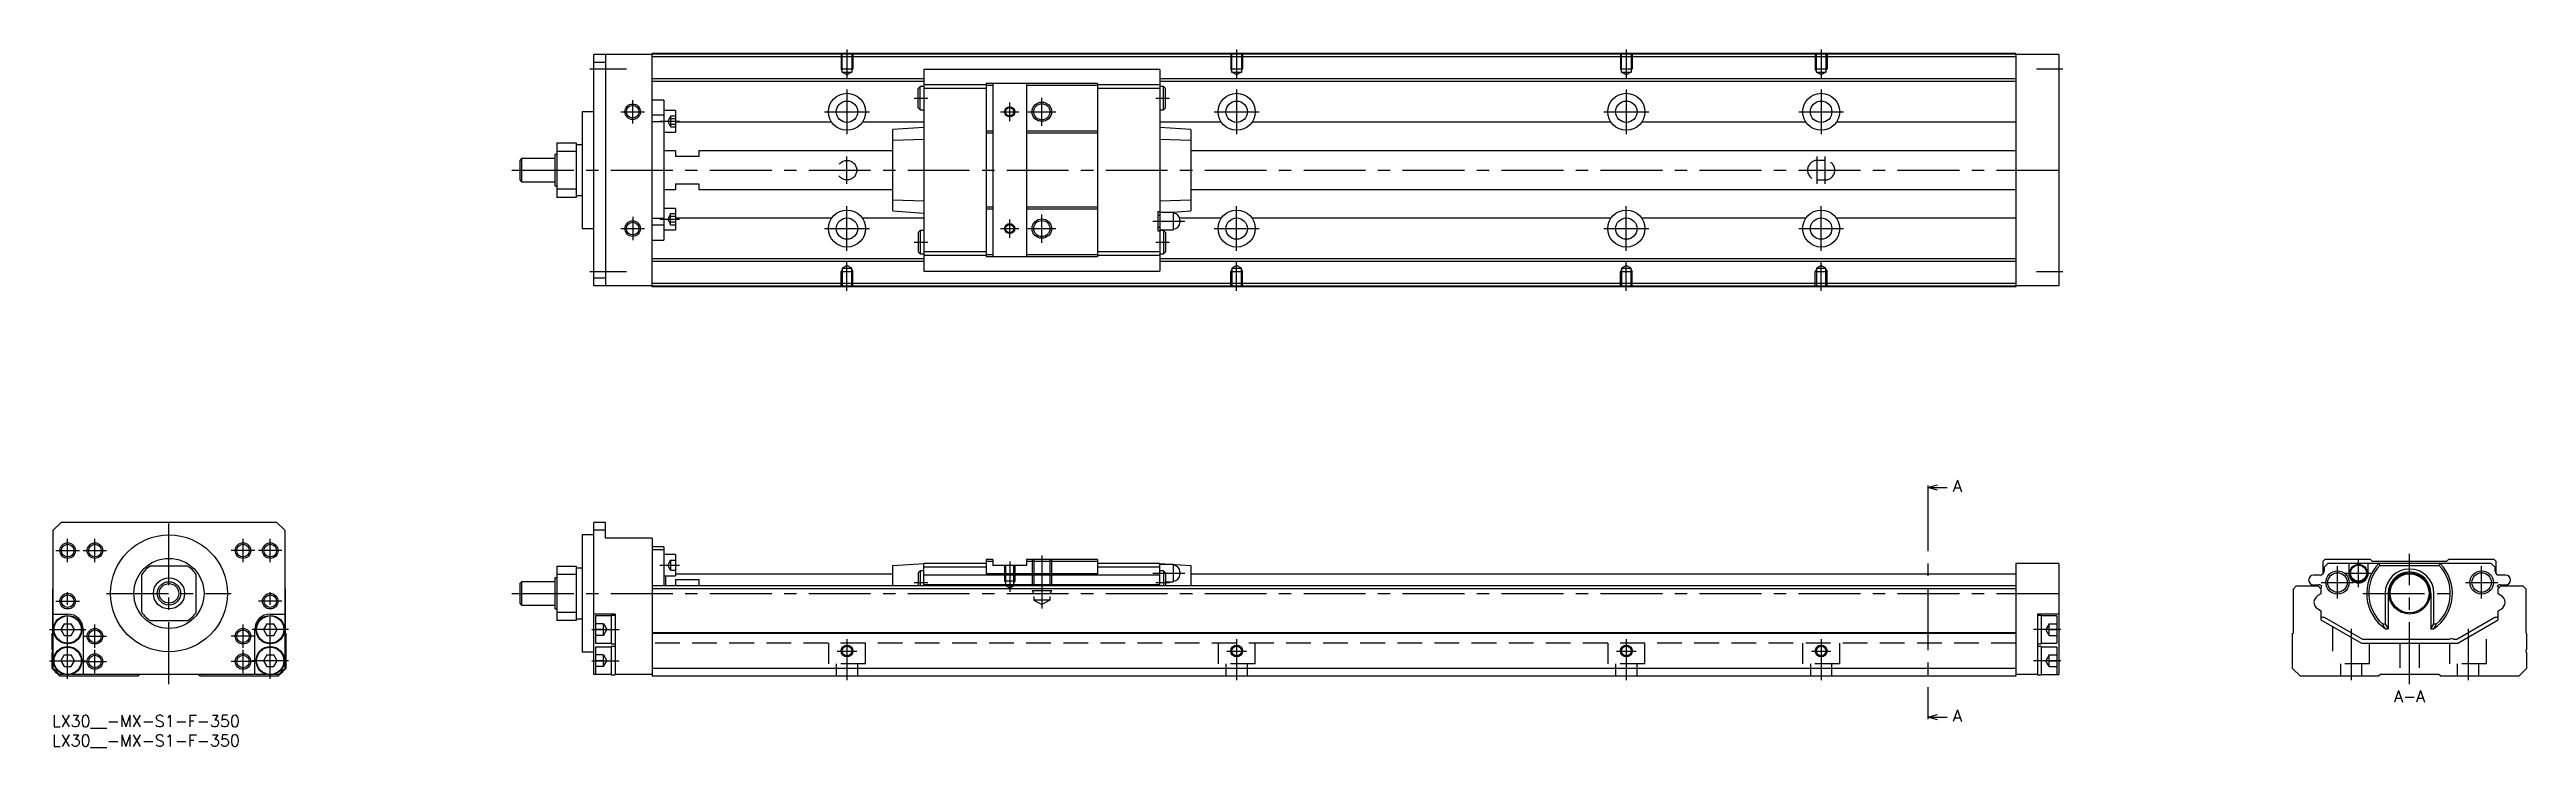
# Model space of a CAD drawing. Extents: x -1 to 635, y -8 to 171.
import ezdxf

# ---------------------------------------------------------------- set-up
doc = ezdxf.new("R2010")
doc.units = 0
doc.header["$LTSCALE"] = 0.5
doc.linetypes.add('CENTER', pattern=[50.8, 31.75, -6.35, 6.35, -6.35])
doc.linetypes.add('DASHED', pattern=[19.05, 12.7, -6.35])
for name, color, linetype in [('MSM_CENTER', 1, 'CENTER'), ('MSM_CONTINUOUS', 7, 'CONTINUOUS'), ('MSM_DASHED', 4, 'DASHED'), ('MSM_NARROW', 5, 'CONTINUOUS'), ('MSM_PART_NUMBER', 7, 'CONTINUOUS')]:
    doc.layers.add(name, color=color, linetype=linetype)
doc.styles.get("Standard").update_dxf_attribs({"font": 'txt.shx', "height": 3, "bigfont": 'bigfont.shx'})

# ---------------------------------------------------------------- blocks, each defined once
blk = doc.blocks.new('*U3')
at = {"layer": 'MSM_PART_NUMBER'}
blk.add_text('LX30__-MX-S1-F-350', height=3, dxfattribs=at).set_placement((0, -3))
blk = doc.blocks.new('*U4')
at = {"layer": 'MSM_PART_NUMBER'}
blk.add_text('LX30__-MX-S1-F-350', height=3, dxfattribs=at).set_placement((0, -8))

msp = doc.modelspace()

# ---------------------------------------------------------------- linework, layer by layer
at = {"layer": 'MSM_CENTER'}
for p, q in [((138, 166), (147.4, 166)), ((204, 171), (204, 163.49)), ((304, 171), (304, 163.49)), ((404, 171), (404, 163.49)), ((454, 171), (454, 163.49)), ((509.25, 166), (516, 166)), ((204, 160.75), (204, 149.25)), ((304, 160.75), (304, 149.25)), ((404, 160.75), (404, 149.25)), ((454, 160.75), (454, 149.25)), ((146, 155), (152, 155)), ((149, 152), (149, 158)), ((198.25, 155), (209.75, 155)), ((221.25, 158.5), (224.75, 158.5)), ((243.39, 155), (248.11, 155)), ((245.75, 152.63), (245.75, 157.36)), ((250.38, 155), (257.62, 155)), ((254, 151.37), (254, 158.62)), ((283.25, 158.5), (286.75, 158.5)), ((298.25, 155), (309.75, 155)), ((398.25, 155), (409.75, 155)), ((448.25, 155), (459.75, 155)), ((156, 152.55), (161, 152.55)), ((118, 140), (517, 140)), ((204, 136.5), (204, 143.5)), ((453, 136.5), (453, 143.5)), ((455, 136.5), (455, 143.5)), ((149, 128), (149, 122)), ((156, 127.44), (161, 127.44)), ((204, 119.25), (204, 130.75)), ((245.75, 122.63), (245.75, 127.36)), ((254, 121.37), (254, 128.62)), ((304, 119.25), (304, 130.75)), ((404, 119.25), (404, 130.75)), ((454, 119.25), (454, 130.75)), ((146, 125), (152, 125)), ((198.25, 125), (209.75, 125)), ((221.25, 121.5), (224.75, 121.5)), ((243.39, 125), (248.11, 125)), ((250.38, 125), (257.62, 125)), ((282.46, 126.9), (290.74, 126.9)), ((283.25, 121.5), (286.75, 121.5)), ((298.25, 125), (309.75, 125)), ((398.25, 125), (409.75, 125)), ((448.25, 125), (459.75, 125)), ((204, 109), (204, 116.51)), ((304, 109), (304, 116.51)), ((404, 109), (404, 116.51)), ((454, 109), (454, 116.51)), ((138, 114), (147.4, 114)), ((509.25, 114), (516, 114)), ((481.37, 58), (481.37, 0)), ((30, 8), (30, 51.5)), ((4, 39.3), (4, 45.3)), ((11, 39.3), (11, 45.3)), ((49, 39.3), (49, 45.3)), ((56, 39.3), (56, 45.3)), ((1, 42.3), (7, 42.3)), ((8, 42.3), (14, 42.3)), ((52, 42.3), (46, 42.3)), ((59, 42.3), (53, 42.3)), ((156, 38.55), (161, 38.55)), ((245.75, 39.5), (245.75, 31.69)), ((254, 41), (254, 27.41)), ((586.5, 29.95), (586.5, 38.25)), ((591.9, 32.88), (591.9, 40.12)), ((605, 8), (605, 41.5)), ((623.5, 29.95), (623.5, 38.25)), ((4, 9.35), (4, 32.3)), ((56, 9.35), (56, 32.3)), ((221.25, 34.1), (224.75, 34.1)), ((282.46, 36.5), (290.74, 36.5)), ((283.25, 34.1), (286.75, 34.1)), ((582.35, 34.1), (590.65, 34.1)), ((588.27, 36.5), (595.52, 36.5)), ((619.35, 34.1), (627.65, 34.1)), ((1, 29.3), (7, 29.3)), ((14, 31.3), (46, 31.3)), ((59, 29.3), (53, 29.3)), ((118, 31.3), (517, 31.3)), ((593, 31.3), (617, 31.3)), ((-0.65, 22), (8.65, 22)), ((8, 20.3), (14, 20.3)), ((11, 17.3), (11, 23.3)), ((52, 20.3), (46, 20.3)), ((49, 17.3), (49, 23.3)), ((60.65, 22), (51.35, 22)), ((138.5, 22), (145.5, 22)), ((204, 19.5), (204, 9)), ((304, 19.5), (304, 9)), ((404, 19.5), (404, 9)), ((454, 19.5), (454, 9)), ((515.5, 22), (508.5, 22)), ((590, 22.18), (590, 9)), ((620, 22.18), (620, 9)), ((-0.65, 14), (8.65, 14)), ((8, 13.8), (14, 13.8)), ((11, 10.8), (11, 16.8)), ((52, 13.8), (46, 13.8)), ((49, 10.8), (49, 16.8)), ((60.65, 14), (51.35, 14)), ((138.5, 14), (145.5, 14)), ((201.5, 16.5), (206.5, 16.5)), ((301.5, 16.5), (306.5, 16.5)), ((401.5, 16.5), (406.5, 16.5)), ((451.5, 16.5), (456.5, 16.5)), ((515.5, 14), (508.5, 14))]:
    msp.add_line(p, q, dxfattribs=at)
at = {"layer": 'MSM_CONTINUOUS'}
for p, q in [((154, 169.7), (139, 169.7)), ((139, 110.3), (139, 169.7)), ((142, 167.7), (139, 167.7)), ((142, 169.7), (142, 110.3)), ((504, 170), (154, 170)), ((154, 110), (154, 170)), ((504, 169.8), (154, 169.8)), ((504, 169.1), (154, 169.1)), ((284.25, 165.9), (223.75, 165.9)), ((223.75, 165.9), (223.75, 114.1)), ((284.25, 165.9), (284.25, 114.1)), ((504, 170), (504, 110)), ((515, 169.7), (504, 169.7)), ((515, 169.7), (515, 110.3)), ((223.75, 163.45), (154, 163.45)), ((223.75, 162.75), (154, 162.75)), ((222.75, 161.5), (222.25, 161)), ((222.25, 156), (222.25, 161)), ((223.75, 161.5), (222.75, 161.5)), ((222.75, 155.5), (222.75, 161.5)), ((239.75, 161.95), (223.75, 161.95)), ((239.75, 160.95), (223.75, 160.95)), ((268.25, 162.25), (239.75, 162.25)), ((239.75, 162.25), (239.75, 117.75)), ((241.4, 161.75), (239.75, 161.75)), ((241.4, 162.25), (241.4, 117.75)), ((250.1, 162.25), (250.1, 117.75)), ((268.25, 161.75), (250.1, 161.75)), ((268.25, 162.25), (268.25, 117.75)), ((284.25, 161.95), (268.25, 161.95)), ((284.25, 160.95), (268.25, 160.95)), ((504, 163.45), (284.25, 163.45)), ((504, 162.75), (284.25, 162.75)), ((285.25, 161.5), (284.25, 161.5)), ((285.75, 161), (285.25, 161.5)), ((285.25, 155.5), (285.25, 161.5)), ((285.75, 156), (285.75, 161)), ((136, 155), (136, 125)), ((139, 155), (136, 155)), ((157, 158), (154, 158)), ((157, 154.13), (154, 154.13)), ((157, 158), (157, 122)), ((160, 155.3), (157, 155.3)), ((160, 155.3), (160, 149.8)), ((222.25, 156), (222.75, 155.5)), ((222.75, 155.5), (223.75, 155.5)), ((284.25, 155.5), (285.25, 155.5)), ((285.25, 155.5), (285.75, 156)), ((129.5, 147), (134.5, 147)), ((129.5, 147), (129.5, 133)), ((134.5, 147), (134.5, 133)), ((136, 146.5), (134.5, 146.5)), ((157, 152.38), (154, 152.38)), ((157, 149.8), (160, 149.8)), ((200.05, 152.36), (160, 152.36)), ((223.75, 152.36), (207.95, 152.36)), ((223.75, 151), (215.75, 150.47)), ((215.75, 129.53), (215.75, 150.47)), ((223.75, 147.86), (215.75, 147.6)), ((241.4, 150), (239.75, 150)), ((241.4, 149.5), (239.75, 149.5)), ((268.25, 150), (250.1, 150)), ((268.25, 149.5), (250.1, 149.5)), ((300.05, 152.36), (284.25, 152.36)), ((292.25, 150.47), (284.25, 151)), ((292.25, 147.6), (284.25, 147.86)), ((292.25, 150.47), (292.25, 129.53)), ((400.05, 152.36), (307.95, 152.36)), ((450.05, 152.36), (407.95, 152.36)), ((504, 152.36), (457.95, 152.36)), ((120.5, 143), (120, 142.5)), ((120, 142.5), (120, 137.5)), ((120.5, 143), (120.5, 137)), ((129, 143), (120.5, 143)), ((129, 144), (129, 136)), ((129.5, 144), (129, 144)), ((134.5, 144.82), (129.5, 144.82)), ((160, 145), (157, 145)), ((160, 145), (160, 143.5)), ((166, 143.5), (160, 143.5)), ((166, 145), (166, 143.5)), ((215.75, 145), (166, 145)), ((504, 145), (292.25, 145)), ((120, 137.5), (120.5, 137)), ((120.5, 137), (129, 137)), ((129, 136), (129.5, 136)), ((129.5, 135.18), (134.5, 135.18)), ((134.5, 133.5), (136, 133.5)), ((157, 135), (160, 135)), ((160, 136.5), (166, 136.5)), ((160, 136.5), (160, 135)), ((166, 136.5), (166, 135)), ((166, 135), (215.75, 135)), ((292.25, 135), (504, 135)), ((134.5, 133), (129.5, 133)), ((157, 127.62), (154, 127.62)), ((160, 130.19), (157, 130.19)), ((160, 130.19), (160, 124.69)), ((200.05, 127.64), (160, 127.64)), ((223.75, 127.64), (207.95, 127.64)), ((215.75, 132.4), (223.75, 132.14)), ((215.75, 129.53), (223.75, 129)), ((241.4, 130.5), (239.75, 130.5)), ((241.4, 130), (239.75, 130)), ((268.25, 130.5), (250.1, 130.5)), ((268.25, 130), (250.1, 130)), ((283.75, 129.4), (283.75, 124.4)), ((283.75, 129.4), (284.25, 129.4)), ((284.25, 128.4), (283.75, 128.4)), ((284.25, 132.14), (292.25, 132.4)), ((287.7, 129.15), (284.25, 129.15)), ((286.51, 129.15), (292.25, 129.53)), ((287.7, 129.15), (287.7, 124.65)), ((300.05, 127.64), (289.39, 127.64)), ((289.45, 127.2), (289.45, 126.6)), ((400.05, 127.64), (307.95, 127.64)), ((450.05, 127.64), (407.95, 127.64)), ((504, 127.64), (457.95, 127.64)), ((136, 125), (139, 125)), ((157, 125.87), (154, 125.87)), ((154, 122), (157, 122)), ((157, 124.69), (160, 124.69)), ((222.75, 124.5), (222.25, 124)), ((222.25, 124), (222.25, 119)), ((222.75, 124.5), (222.75, 118.5)), ((223.75, 124.5), (222.75, 124.5)), ((283.75, 125.4), (284.25, 125.4)), ((283.75, 124.4), (284.25, 124.4)), ((284.25, 124.65), (287.7, 124.65)), ((285.25, 124.5), (284.25, 124.5)), ((285.25, 124.5), (285.25, 118.5)), ((285.75, 124), (285.25, 124.5)), ((285.75, 124), (285.75, 119)), ((223.75, 117.25), (154, 117.25)), ((223.75, 116.55), (154, 116.55)), ((222.25, 119), (222.75, 118.5)), ((222.75, 118.5), (223.75, 118.5)), ((239.75, 119.05), (223.75, 119.05)), ((239.75, 118.05), (223.75, 118.05)), ((241.4, 118.25), (239.75, 118.25)), ((268.25, 117.75), (239.75, 117.75)), ((268.25, 118.25), (250.1, 118.25)), ((284.25, 119.05), (268.25, 119.05)), ((284.25, 118.05), (268.25, 118.05)), ((284.25, 118.5), (285.25, 118.5)), ((504, 117.25), (284.25, 117.25)), ((504, 116.55), (284.25, 116.55)), ((285.25, 118.5), (285.75, 119)), ((142, 112.3), (139, 112.3)), ((154, 110.3), (139, 110.3)), ((504, 110.9), (154, 110.9)), ((504, 110.2), (154, 110.2)), ((504, 110), (154, 110)), ((223.75, 114.1), (284.25, 114.1)), ((515, 110.3), (504, 110.3)), ((481.37, 58.5), (483.87, 59.17)), ((481.37, 59), (481.37, 58)), ((483.87, 57.83), (481.37, 58.5)), ((481.37, 58.5), (486.37, 58.5)), ((2.3, 49.5), (0.3, 47.5)), ((0.3, 12), (0.3, 47.5)), ((57.7, 49.5), (2.3, 49.5)), ((59.7, 47.5), (57.7, 49.5)), ((59.7, 47.5), (59.7, 12)), ((139, 46.3), (136, 46.3)), ((136, 46.3), (136, 16.3)), ((139, 10.5), (139, 49.5)), ((142, 49.5), (139, 49.5)), ((142, 47.5), (139, 47.5)), ((142, 45.5), (142, 49.5)), ((154, 45.5), (142, 45.5)), ((154, 45.5), (154, 10)), ((34.82, 38.3), (25.18, 38.3)), ((129.5, 38.3), (134.5, 38.3)), ((129.5, 38.3), (129.5, 24.3)), ((134.5, 38.3), (134.5, 24.3)), ((157, 43.3), (154, 43.3)), ((157, 42.45), (154, 42.45)), ((157, 43.3), (157, 33.2)), ((160, 41.3), (157, 41.3)), ((160, 41.3), (160, 35.8)), ((215.75, 38.5), (223.75, 39)), ((215.75, 33.2), (215.75, 38.5)), ((239.75, 39), (223.75, 39)), ((223.75, 33.2), (223.75, 39)), ((239.75, 40), (239.75, 36.29)), ((241.4, 40), (239.75, 40)), ((241.4, 39.5), (239.75, 39.5)), ((241.4, 40), (241.4, 38.5)), ((250.1, 38.5), (241.4, 38.5)), ((250.1, 40), (250.1, 38.5)), ((268.25, 40), (250.1, 40)), ((268.25, 39.5), (250.1, 39.5)), ((268.25, 40), (268.25, 36.29)), ((284.25, 39), (268.25, 39)), ((284.25, 39), (292.25, 38.5)), ((284.25, 33.2), (284.25, 39)), ((287.7, 38.75), (284.25, 38.75)), ((287.7, 38.75), (287.7, 34.25)), ((292.25, 38.5), (292.25, 33.2)), ((504, 39), (504, 10)), ((515, 39), (504, 39)), ((515, 39), (515, 10.5)), ((583.25, 40), (582.75, 39.5)), ((582.75, 39.5), (582.75, 36.29)), ((584.05, 39), (583.05, 38)), ((595, 40), (583.25, 40)), ((625.95, 39), (584.05, 39)), ((589.4, 39), (589.4, 36.5)), ((594.4, 36.5), (594.4, 39)), ((595.5, 39.5), (595, 40)), ((614.5, 39.5), (595.5, 39.5)), ((597.14, 39), (597.4, 38.5)), ((597.4, 38.5), (612.6, 38.5)), ((612.6, 38.5), (612.86, 39)), ((615, 40), (614.5, 39.5)), ((626.75, 40), (615, 40)), ((626.95, 38), (625.95, 39)), ((627.25, 39.5), (626.75, 40)), ((627.25, 36.29), (627.25, 39.5)), ((0.2, 32.5), (0.3, 32.6)), ((0.2, 21.2), (0.2, 32.5)), ((23, 26.48), (23, 36.12)), ((37, 26.48), (37, 36.12)), ((59.7, 32.6), (59.8, 32.5)), ((59.8, 32.5), (59.8, 21.2)), ((120.5, 34.3), (120, 33.8)), ((120, 33.8), (120, 28.8)), ((129, 34.3), (120.5, 34.3)), ((120.5, 34.3), (120.5, 28.3)), ((129.5, 35.3), (129, 35.3)), ((129, 35.3), (129, 27.3)), ((134.5, 36.12), (129.5, 36.12)), ((136, 37.8), (134.5, 37.8)), ((504, 33.2), (154, 33.2)), ((504, 32.5), (154, 32.5)), ((157, 35.8), (160, 35.8)), ((157.5, 33.2), (157.5, 35.8)), ((160, 36.3), (215.75, 36.3)), ((160, 34.87), (166, 34.87)), ((160, 34.87), (160, 33.2)), ((166, 34.87), (166, 33.2)), ((222.75, 37.1), (222.25, 36.6)), ((222.25, 36.6), (222.25, 33.2)), ((223.75, 37.1), (222.75, 37.1)), ((222.75, 37.1), (222.75, 33.2)), ((239.75, 38), (223.75, 38)), ((284.25, 36), (223.75, 36)), ((284.25, 33.5), (223.75, 33.5)), ((268.25, 36.29), (239.75, 36.29)), ((284.25, 38), (268.25, 38)), ((285.25, 37.1), (284.25, 37.1)), ((285.75, 36.6), (285.25, 37.1)), ((285.25, 37.1), (285.25, 33.2)), ((285.75, 36.6), (285.75, 33.2)), ((285.75, 34.25), (287.7, 34.25)), ((289.45, 36.8), (289.45, 36.2)), ((292.25, 36.3), (504, 36.3)), ((575.2, 32.5), (575.9, 33.2)), ((575.2, 21.2), (575.2, 32.5)), ((575.9, 33.2), (581.55, 33.2)), ((582.05, 36), (580.35, 36)), ((580.35, 33.5), (581.75, 33.5)), ((581.55, 33.2), (582.25, 32.5)), ((581.55, 33.2), (582.25, 32.5)), ((582.2, 32.7), (582.2, 32.55)), ((582.25, 32.5), (582.25, 31.15)), ((583.05, 38), (583.05, 37)), ((626.95, 37), (626.95, 38)), ((627.75, 32.5), (628.45, 33.2)), ((627.75, 32.5), (628.45, 33.2)), ((627.75, 32.5), (627.8, 32.55)), ((627.75, 31.15), (627.75, 32.5)), ((627.75, 31.15), (627.75, 32.5)), ((627.8, 32.55), (627.8, 32.7)), ((629.65, 36), (627.95, 36)), ((628.25, 33.5), (629.65, 33.5)), ((628.45, 33.2), (634.1, 33.2)), ((634.1, 33.2), (634.8, 32.5)), ((634.8, 32.5), (634.8, 21.2)), ((0.3, 26), (4, 26)), ((56, 26), (59.7, 26)), ((120, 28.8), (120.5, 28.3)), ((120.5, 28.3), (129, 28.3)), ((129, 27.3), (129.5, 27.3)), ((129.5, 26.48), (134.5, 26.48)), ((144.5, 26), (139, 26)), ((143.5, 25.5), (139.5, 25.5)), ((139.5, 25.5), (139.5, 18.5)), ((144.5, 25.65), (143.5, 25.65)), ((143.5, 25.65), (143.5, 18.35)), ((144.5, 26), (144.5, 10.35)), ((515, 26), (509.5, 26)), ((509.5, 26), (509.5, 10.35)), ((510.5, 25.65), (509.5, 25.65)), ((510.5, 25.65), (510.5, 18.35)), ((514.5, 25.5), (510.5, 25.5)), ((514.5, 25.5), (514.5, 18.5)), ((582.25, 31.15), (581.5, 30.72)), ((581.6, 27.22), (582.25, 26.85)), ((582.25, 26.85), (582.25, 24.5)), ((598.74, 31.3), (598.74, 23.45)), ((599.5, 31.3), (599.5, 22.2)), ((610.5, 31.3), (610.5, 22.2)), ((611.26, 23.45), (611.26, 31.3)), ((628.4, 30.78), (627.75, 31.15)), ((628.4, 30.78), (627.75, 31.15)), ((627.75, 26.85), (628.5, 27.28)), ((627.75, 26.85), (628.5, 27.28)), ((627.75, 25.45), (627.75, 26.85)), ((627.75, 24.5), (627.75, 26.85)), ((0, 21), (0.2, 21.2)), ((0, 16.9), (0, 21)), ((3.13, 23.5), (2.27, 22)), ((2.27, 22), (3.13, 20.5)), ((3.13, 23.5), (4.87, 23.5)), ((3.13, 20.5), (4.87, 20.5)), ((5.73, 22), (4.87, 23.5)), ((4.87, 20.5), (5.73, 22)), ((8, 22), (8, 10.5)), ((25.18, 24.3), (34.82, 24.3)), ((52, 10.5), (52, 22)), ((55.13, 23.5), (54.27, 22)), ((54.27, 22), (55.13, 20.5)), ((55.13, 23.5), (56.87, 23.5)), ((55.13, 20.5), (56.87, 20.5)), ((57.73, 22), (56.87, 23.5)), ((56.87, 20.5), (57.73, 22)), ((59.8, 21.2), (60, 21)), ((60, 21), (60, 12)), ((134.5, 24.3), (129.5, 24.3)), ((134.5, 24.8), (136, 24.8)), ((504, 21.2), (154, 21.2)), ((504, 21), (154, 21)), ((575, 21), (575.2, 21.2)), ((575, 12), (575, 21)), ((582.25, 24.5), (592.64, 18.5)), ((582.7, 25.16), (583.1, 25.16)), ((583.1, 25.16), (592.91, 19.5)), ((592.91, 19.5), (615.35, 19.5)), ((598.07, 23.45), (598.74, 23.45)), ((598.74, 23.45), (599.5, 22.2)), ((598.82, 22.2), (599.5, 22.2)), ((610.5, 22.2), (611.26, 23.45)), ((610.5, 22.2), (611.18, 22.2)), ((611.26, 23.45), (611.93, 23.45)), ((616.15, 19.5), (617.09, 19.5)), ((617.09, 19.5), (626.9, 25.16)), ((617.36, 18.5), (627.75, 24.5)), ((626.9, 25.16), (627.3, 25.16)), ((634.8, 21.2), (635, 21)), ((635, 21), (635, 16.9)), ((0, 12), (0, 16.1)), ((3.13, 15.5), (2.27, 14)), ((2.27, 14), (3.13, 12.5)), ((3.13, 15.5), (4.87, 15.5)), ((5.73, 14), (4.87, 15.5)), ((4.87, 12.5), (5.73, 14)), ((55.13, 15.5), (54.27, 14)), ((54.27, 14), (55.13, 12.5)), ((55.13, 15.5), (56.87, 15.5)), ((57.73, 14), (56.87, 15.5)), ((56.87, 12.5), (57.73, 14)), ((136, 16.3), (139, 16.3)), ((139.5, 18.5), (143.5, 18.5)), ((143.5, 17.5), (139.5, 17.5)), ((139.5, 17.5), (139.5, 10.5)), ((143.5, 18.35), (144.5, 18.35)), ((144.5, 17.65), (143.5, 17.65)), ((143.5, 17.65), (143.5, 10.35)), ((509.5, 18.35), (510.5, 18.35)), ((510.5, 17.65), (509.5, 17.65)), ((510.5, 18.5), (514.5, 18.5)), ((510.5, 17.65), (510.5, 10.35)), ((514.5, 17.5), (510.5, 17.5)), ((514.5, 17.5), (514.5, 10.5)), ((592.64, 18.5), (617.36, 18.5)), ((635, 16.1), (635, 12)), ((2, 10), (0, 12)), ((1.8, 10.5), (0.3, 12)), ((2.96, 10.5), (1.8, 10.5)), ((22, 10), (2, 10)), ((3.13, 12.5), (4.87, 12.5)), ((54.96, 10.5), (5.04, 10.5)), ((22.5, 10.5), (22, 10)), ((38, 10), (37.5, 10.5)), ((58, 10), (38, 10)), ((55.13, 12.5), (56.87, 12.5)), ((58.2, 10.5), (57.04, 10.5)), ((60, 12), (58, 10)), ((59.7, 12), (58.2, 10.5)), ((143.5, 10.5), (139, 10.5)), ((143.5, 10.35), (144.5, 10.35)), ((154, 10.5), (144.5, 10.5)), ((504, 12), (154, 12)), ((504, 10), (154, 10)), ((509.5, 10.5), (504, 10.5)), ((509.5, 10.35), (510.5, 10.35)), ((510.5, 10.5), (515, 10.5)), ((577, 10), (575, 12)), ((597, 10), (577, 10)), ((597.5, 10.5), (597, 10)), ((612.5, 10.5), (597.5, 10.5)), ((613, 10), (612.5, 10.5)), ((633, 10), (613, 10)), ((635, 12), (633, 10)), ((481.37, -0.5), (483.87, 0.17)), ((481.37, 0), (481.37, -1)), ((483.87, -1.17), (481.37, -0.5)), ((481.37, -0.5), (486.37, -0.5))]:
    msp.add_line(p, q, dxfattribs=at)
for centre, radius in [((204, 155), 4.75), ((304, 155), 4.75), ((404, 155), 4.75), ((454, 155), 4.75), ((149, 155), 1.62), ((204, 155), 2.75), ((245.75, 155), 1.06), ((254, 155), 2.07), ((304, 155), 2.75), ((404, 155), 2.75), ((454, 155), 2.75), ((204, 125), 4.75), ((204, 125), 2.75), ((304, 125), 4.75), ((304, 125), 2.75), ((404, 125), 4.75), ((404, 125), 2.75), ((454, 125), 4.75), ((454, 125), 2.75), ((149, 125), 1.62), ((245.75, 125), 1.06), ((254, 125), 2.07), ((30, 31.3), 15), ((4, 42.3), 1.62), ((11, 42.3), 1.62), ((30, 31.3), 9), ((49, 42.3), 1.62), ((56, 42.3), 1.62), ((591.9, 36.5), 2.25), ((591.9, 36.5), 2.05), ((30, 31.3), 4), ((30, 31.3), 3), ((30, 31.3), 2.5), ((586.5, 34.1), 3), ((586.5, 34.1), 2.5), ((605, 31.3), 5.3), ((605, 31.3), 5), ((623.5, 34.1), 3), ((623.5, 34.1), 2.5), ((4, 22), 3.65), ((4, 22), 3.5), ((4, 29.3), 1.62), ((56, 22), 3.65), ((56, 22), 3.5), ((56, 29.3), 1.62), ((11, 20.3), 1.62), ((49, 20.3), 1.62), ((4, 14), 3.65), ((4, 14), 3.5), ((11, 13.8), 1.62), ((49, 13.8), 1.62), ((56, 14), 3.65), ((56, 14), 3.5), ((204, 16.5), 1.23), ((304, 16.5), 1.23), ((404, 16.5), 1.23), ((454, 16.5), 1.23)]:
    msp.add_circle(centre, radius, dxfattribs=at)
for centre, radius, start, end in [((287.7, 127.2), 1.75, 0, 90), ((287.7, 126.6), 1.75, 270, 0), ((30, 31.3), 8.5, 124.56032, 145.43968), ((30, 31.3), 8.5, 34.56032, 55.43968), ((287.7, 36.8), 1.75, 0, 90), ((605, 31.3), 11, 135.573, 235.81959), ((605, 31.3), 10.47, 136.57129, 228.55525), ((605, 31.3), 11, 304.18041, 44.427), ((605, 31.3), 10.47, 311.44475, 43.42871), ((287.7, 36.2), 1.75, 270, 0), ((580.35, 34.75), 1.25, 90, 270), ((581.75, 32.5), 1, 41.23398, 90), ((582.05, 37), 1, 270, 0), ((582.7, 32.7), 0.5, 113.32535, 180), ((591.9, 36.5), 2.5, 180, 0), ((605, 31.3), 6.26, 0, 180), ((605, 31.3), 5.5, 0, 180), ((627.95, 37), 1, 180, 270), ((628.25, 32.5), 1, 90, 138.76602), ((627.3, 32.7), 0.5, 0, 66.67465), ((629.65, 34.75), 1.25, 270, 90), ((4, 22), 4, 0, 90), ((30, 31.3), 8.5, 214.56032, 235.43968), ((30, 31.3), 8.5, 304.56032, 325.43968), ((56, 22), 4, 90, 180), ((582.65, 28.85), 2.2, 121.45533, 176.01903), ((582.65, 29.15), 2.2, 183.98097, 241.45517), ((582.7, 25.66), 0.5, 205.84193, 270), ((627.3, 25.66), 0.5, 270, 334.15807), ((627.35, 28.85), 2.2, 3.98097, 61.45517), ((627.35, 29.15), 2.2, 301.45533, 356.01903), ((606, 27.35), 8.83, 206.14749, 215.62533), ((604, 27.35), 8.84, 324.37545, 333.85173), ((615.75, 19.2), 0.5, 36.8699, 143.1301), ((-0.3, 16.5), 0.5, 306.8699, 53.1301), ((635.3, 16.5), 0.5, 126.8699, 233.1301), ((2.3, 12.5), 2, 216.8699, 233.1301), ((57.7, 12.5), 2, 306.8699, 323.1301)]:
    msp.add_arc(centre, radius, start, end, dxfattribs=at)
at = {"layer": 'MSM_DASHED'}
for p, q in [((202.5, 170), (202.5, 166)), ((202.77, 165.53), (202.5, 166)), ((202.5, 166), (205.5, 166)), ((202.77, 165.2), (202.77, 170)), ((205.23, 170), (205.23, 165.2)), ((205.23, 165.53), (205.5, 166)), ((205.5, 170), (205.5, 166)), ((302.5, 170), (302.5, 166)), ((302.77, 165.53), (302.5, 166)), ((302.5, 166), (305.5, 166)), ((302.77, 165.2), (302.77, 170)), ((305.23, 170), (305.23, 165.2)), ((305.23, 165.53), (305.5, 166)), ((305.5, 170), (305.5, 166)), ((402.5, 170), (402.5, 166)), ((402.77, 165.53), (402.5, 166)), ((402.5, 166), (405.5, 166)), ((402.77, 165.2), (402.77, 170)), ((405.23, 170), (405.23, 165.2)), ((405.23, 165.53), (405.5, 166)), ((405.5, 170), (405.5, 166)), ((452.5, 170), (452.5, 166)), ((452.77, 165.53), (452.5, 166)), ((452.5, 166), (455.5, 166)), ((452.77, 165.2), (452.77, 170)), ((455.23, 170), (455.23, 165.2)), ((455.23, 165.53), (455.5, 166)), ((455.5, 170), (455.5, 166)), ((202.77, 165.2), (205.23, 165.2)), ((204, 164.49), (202.77, 165.2)), ((205.23, 165.2), (204, 164.49)), ((302.77, 165.2), (305.23, 165.2)), ((304, 164.49), (302.77, 165.2)), ((305.23, 165.2), (304, 164.49)), ((402.77, 165.2), (405.23, 165.2)), ((404, 164.49), (402.77, 165.2)), ((405.23, 165.2), (404, 164.49)), ((452.77, 165.2), (455.23, 165.2)), ((454, 164.49), (452.77, 165.2)), ((455.23, 165.2), (454, 164.49)), ((158.7, 153.8), (157.98, 152.55)), ((158.7, 154), (160, 154)), ((158.7, 154), (158.7, 151.11)), ((158.7, 153.28), (160, 153.28)), ((158.7, 151.3), (157.98, 152.55)), ((158.7, 151.83), (160, 151.83)), ((158.7, 151.11), (160, 151.11)), ((455, 142.5), (453, 142.5)), ((453, 137.5), (455, 137.5)), ((158.7, 128.69), (157.98, 127.44)), ((158.7, 126.19), (157.98, 127.44)), ((158.7, 128.89), (160, 128.89)), ((158.7, 126), (158.7, 128.89)), ((158.7, 128.17), (160, 128.17)), ((158.7, 126.72), (160, 126.72)), ((158.7, 126), (160, 126)), ((202.77, 114.47), (202.5, 114)), ((204, 115.51), (202.77, 114.8)), ((202.77, 114.8), (202.77, 110)), ((202.77, 114.8), (205.23, 114.8)), ((205.23, 114.8), (204, 115.51)), ((205.23, 110), (205.23, 114.8)), ((205.23, 114.47), (205.5, 114)), ((302.77, 114.47), (302.5, 114)), ((304, 115.51), (302.77, 114.8)), ((302.77, 114.8), (302.77, 110)), ((302.77, 114.8), (305.23, 114.8)), ((305.23, 114.8), (304, 115.51)), ((305.23, 110), (305.23, 114.8)), ((305.23, 114.47), (305.5, 114)), ((402.77, 114.47), (402.5, 114)), ((404, 115.51), (402.77, 114.8)), ((402.77, 114.8), (402.77, 110)), ((402.77, 114.8), (405.23, 114.8)), ((405.23, 114.8), (404, 115.51)), ((405.23, 110), (405.23, 114.8)), ((405.23, 114.47), (405.5, 114)), ((452.77, 114.47), (452.5, 114)), ((454, 115.51), (452.77, 114.8)), ((452.77, 114.8), (452.77, 110)), ((452.77, 114.8), (455.23, 114.8)), ((455.23, 114.8), (454, 115.51)), ((455.23, 110), (455.23, 114.8)), ((455.23, 114.47), (455.5, 114)), ((202.5, 110), (202.5, 114)), ((202.5, 114), (205.5, 114)), ((205.5, 110), (205.5, 114)), ((302.5, 110), (302.5, 114)), ((302.5, 114), (305.5, 114)), ((305.5, 110), (305.5, 114)), ((402.5, 110), (402.5, 114)), ((402.5, 114), (405.5, 114)), ((405.5, 110), (405.5, 114)), ((452.5, 110), (452.5, 114)), ((452.5, 114), (455.5, 114)), ((455.5, 110), (455.5, 114)), ((158.7, 39.8), (157.98, 38.55)), ((158.7, 37.3), (157.98, 38.55)), ((158.7, 39.8), (160, 39.8)), ((158.7, 39.8), (158.7, 37.3)), ((158.7, 38.55), (160, 38.55)), ((244.45, 38.5), (244.45, 34.5)), ((244.69, 38.5), (244.69, 33.3)), ((246.81, 33.3), (246.81, 38.5)), ((247.05, 38.5), (247.05, 34.5)), ((251.5, 40), (251.5, 32)), ((251.93, 40), (251.93, 29.6)), ((256.07, 40), (256.07, 29.6)), ((256.5, 40), (256.5, 32)), ((158.7, 37.3), (160, 37.3)), ((244.45, 34.5), (244.69, 34.08)), ((244.45, 34.5), (247.05, 34.5)), ((246.81, 33.3), (244.69, 33.3)), ((244.69, 33.3), (245.75, 32.69)), ((245.75, 32.69), (246.81, 33.3)), ((247.05, 34.5), (246.81, 34.08)), ((251.5, 32), (256.5, 32)), ((251.5, 32), (251.9, 31.3)), ((256.5, 32), (256.1, 31.3)), ((256.07, 29.6), (251.93, 29.6)), ((251.93, 29.6), (254, 28.41)), ((256.07, 29.6), (254, 28.41)), ((141.5, 23.5), (139.5, 23.5)), ((141.5, 22), (139.5, 22)), ((141.5, 20.5), (139.5, 20.5)), ((141.5, 20.5), (141.5, 23.5)), ((141.5, 23.5), (142.37, 22)), ((141.5, 20.5), (142.37, 22)), ((512.5, 23.5), (511.63, 22)), ((512.5, 20.5), (511.63, 22)), ((512.5, 20.5), (512.5, 23.5)), ((512.5, 23.5), (514.5, 23.5)), ((512.5, 22), (514.5, 22)), ((512.5, 20.5), (514.5, 20.5)), ((585.25, 22.77), (585.25, 13.2)), ((624.75, 13.2), (624.75, 22.77)), ((141.5, 15.5), (139.5, 15.5)), ((141.5, 14), (139.5, 14)), ((141.5, 12.5), (141.5, 15.5)), ((141.5, 15.5), (142.37, 14)), ((141.5, 12.5), (142.37, 14)), ((504, 18.5), (154, 18.5)), ((199.25, 18.5), (199.25, 13.2)), ((208.75, 13.2), (199.25, 13.2)), ((201.25, 13.2), (201.25, 10)), ((206.75, 10), (206.75, 13.2)), ((208.75, 13.2), (208.75, 18.5)), ((299.25, 18.5), (299.25, 13.2)), ((308.75, 13.2), (299.25, 13.2)), ((301.25, 13.2), (301.25, 10)), ((306.75, 10), (306.75, 13.2)), ((308.75, 13.2), (308.75, 18.5)), ((399.25, 18.5), (399.25, 13.2)), ((408.75, 13.2), (399.25, 13.2)), ((401.25, 13.2), (401.25, 10)), ((406.75, 10), (406.75, 13.2)), ((408.75, 13.2), (408.75, 18.5)), ((449.25, 18.5), (449.25, 13.2)), ((458.75, 13.2), (449.25, 13.2)), ((451.25, 13.2), (451.25, 10)), ((456.75, 10), (456.75, 13.2)), ((458.75, 13.2), (458.75, 18.5)), ((512.5, 15.5), (511.63, 14)), ((512.5, 12.5), (511.63, 14)), ((512.5, 12.5), (512.5, 15.5)), ((512.5, 15.5), (514.5, 15.5)), ((512.5, 14), (514.5, 14)), ((594.75, 13.2), (585.25, 13.2)), ((587.25, 13.2), (587.25, 10)), ((592.75, 10), (592.75, 13.2)), ((594.75, 13.2), (594.75, 18.5)), ((602.5, 18.5), (602.5, 10.5)), ((607.5, 18.5), (607.5, 10.5)), ((615.25, 18.5), (615.25, 13.2)), ((624.75, 13.2), (615.25, 13.2)), ((617.25, 13.2), (617.25, 10)), ((622.75, 10), (622.75, 13.2)), ((141.5, 12.5), (139.5, 12.5)), ((512.5, 12.5), (514.5, 12.5))]:
    msp.add_line(p, q, dxfattribs=at)
msp.add_circle((204, 140), 2.5, dxfattribs=at)
for centre, start, end in [((453, 140), 90, 270), ((455, 140), 270, 90)]:
    msp.add_arc(centre, 2.5, start, end, dxfattribs=at)
at = {"layer": 'MSM_NARROW'}
for centre, radius in [((149, 155), 2), ((245.75, 155), 1.3), ((254, 155), 2.5), ((254, 125), 2.5), ((149, 125), 2), ((245.75, 125), 1.3), ((4, 42.3), 2), ((11, 42.3), 2), ((49, 42.3), 2), ((56, 42.3), 2), ((4, 29.3), 2), ((56, 29.3), 2), ((11, 20.3), 2), ((49, 20.3), 2), ((11, 13.8), 2), ((49, 13.8), 2), ((204, 16.5), 1.5), ((304, 16.5), 1.5), ((404, 16.5), 1.5), ((454, 16.5), 1.5)]:
    msp.add_circle(centre, radius, dxfattribs=at)

# ---------------------------------------------------------------- block references
at = {"layer": 'MSM_CONTINUOUS'}
for name in ['*U3', '*U4']:
    msp.add_blockref(name, (0, 0), dxfattribs=at)

# ---------------------------------------------------------------- texts
at = {"layer": 'MSM_PART_NUMBER'}
for s, p in [('A', (487.79, 57.37)), ('A-A', (601.01, 3.36)), ('A', (487.79, -1.63))]:
    msp.add_text(s, height=3, dxfattribs=at).set_placement(p)

doc.saveas('drawing.dxf')
